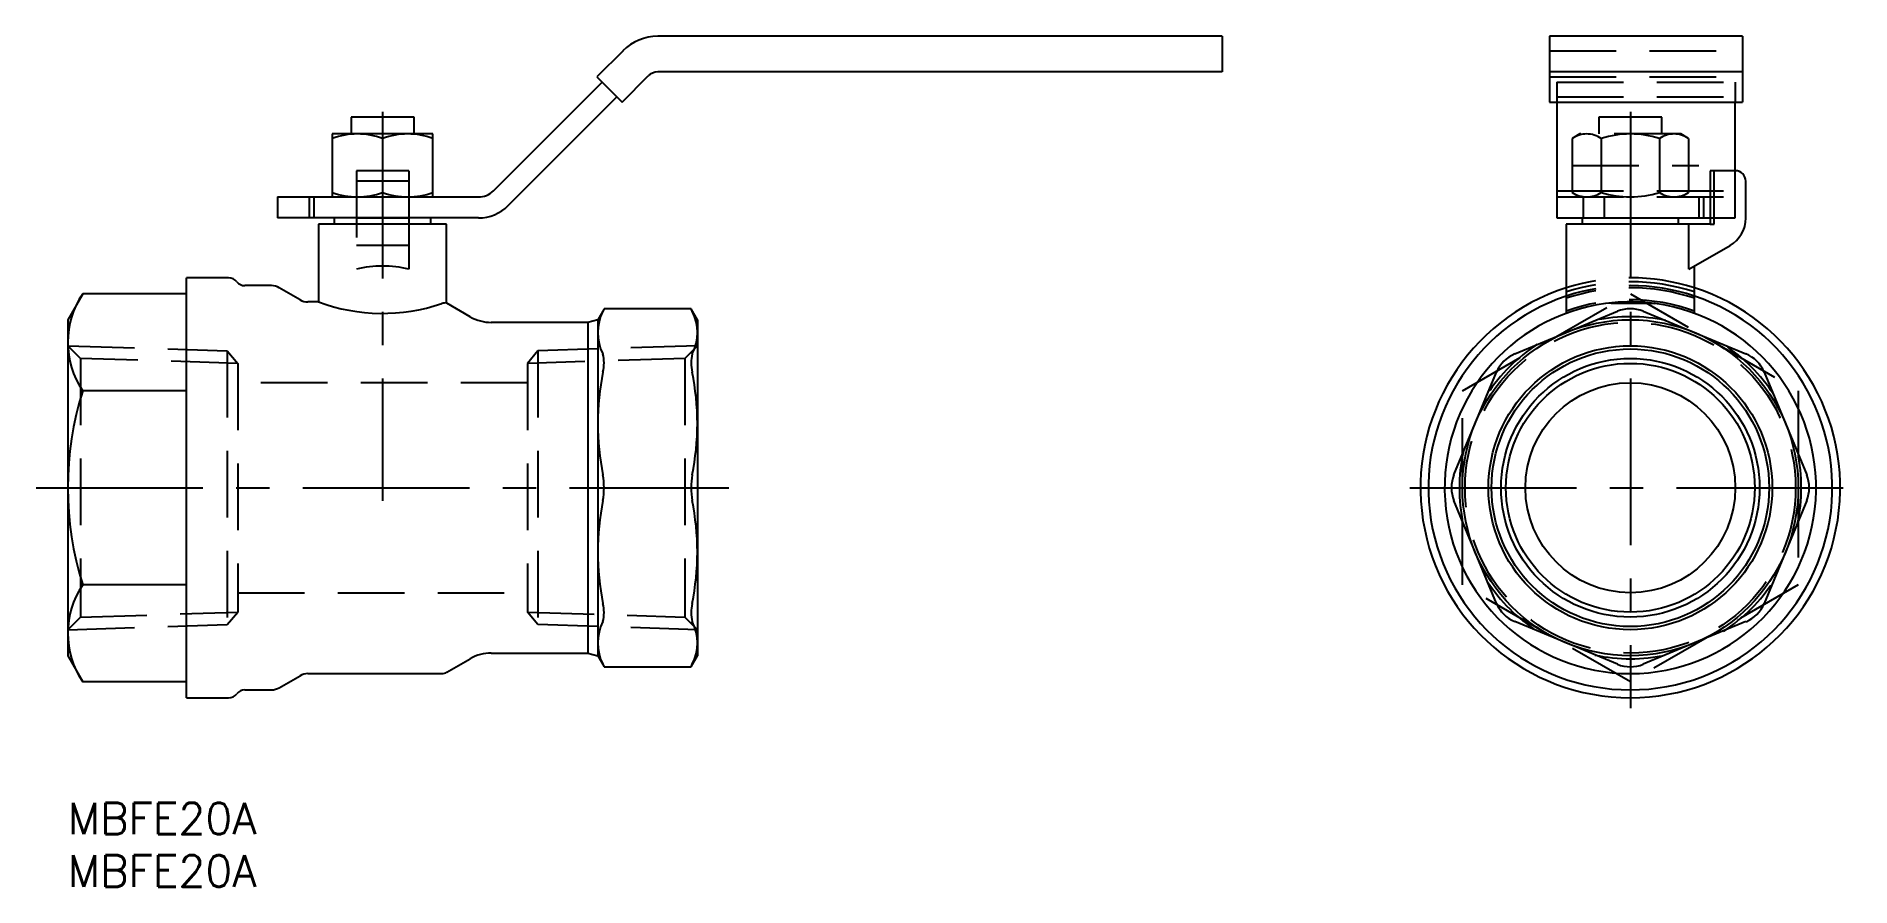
# Model space of a CAD drawing. Extents: x -3 to 170, y -8 to 73.
import ezdxf

# ---------------------------------------------------------------- set-up
doc = ezdxf.new("R2010")
doc.units = 0
doc.header["$LTSCALE"] = 0.5
doc.linetypes.add('CENTER', pattern=[50.8, 31.75, -6.35, 6.35, -6.35])
doc.linetypes.add('DASHED', pattern=[19.05, 12.7, -6.35])
for name, color, linetype in [('MSM_CENTER', 1, 'CENTER'), ('MSM_CONTINUOUS', 7, 'CONTINUOUS'), ('MSM_DASHED', 4, 'DASHED'), ('MSM_NARROW', 5, 'CONTINUOUS'), ('MSM_PART_NUMBER', 7, 'CONTINUOUS')]:
    doc.layers.add(name, color=color, linetype=linetype)
doc.styles.get("Standard").update_dxf_attribs({"font": 'txt.shx', "height": 3, "bigfont": 'bigfont.shx'})

msp = doc.modelspace()

# ---------------------------------------------------------------- linework, layer by layer
at = {"layer": 'MSM_CENTER'}
for p, q in [((30, 65.81), (30, 28.75)), ((148.9, 65.81), (148.9, 9)), ((-3, 30), (63, 30)), ((127.9, 30), (169.9, 30))]:
    msp.add_line(p, q, dxfattribs=at)
at = {"layer": 'MSM_CONTINUOUS'}
for p, q in [((110, 73), (56.23, 73)), ((110, 73), (110, 69.6)), ((159.6, 73), (141.2, 73)), ((141.2, 73), (141.2, 66.73)), ((159.6, 73), (159.6, 66.73)), ((52.91, 71.62), (50.42, 69.14)), ((52.82, 66.73), (55.31, 69.22)), ((110, 69.6), (56.23, 69.6)), ((159.6, 69.6), (141.2, 69.6)), ((40.56, 58.29), (50.91, 68.64)), ((50.42, 69.14), (52.82, 66.73)), ((41.97, 56.87), (52.33, 67.23)), ((141.2, 66.73), (159.6, 66.73)), ((141.9, 66.73), (141.9, 55.7)), ((158.9, 55.7), (158.9, 66.73)), ((27, 65.3), (27, 63.7)), ((33, 65.3), (27, 65.3)), ((33, 63.7), (33, 65.3)), ((25.2, 63.7), (25.2, 57.7)), ((34.8, 63.7), (25.2, 63.7)), ((30, 63.27), (30, 58.13)), ((34.8, 57.7), (34.8, 63.7)), ((159.9, 55.68), (159.9, 59.2)), ((20, 57.7), (39.14, 57.7)), ((20, 57.7), (20, 55.7)), ((39.14, 55.7), (20, 55.7)), ((25.4, 55.7), (25.4, 55.1)), ((34.6, 55.1), (34.6, 55.7)), ((141.9, 55.7), (158.9, 55.7)), ((144.3, 55.7), (144.3, 55.1)), ((153.5, 55.1), (153.5, 55.7)), ((156.5, 55.7), (156.5, 55.1)), ((23.9, 55.1), (23.9, 47.69)), ((36.1, 55.1), (23.9, 55.1)), ((36.1, 47.59), (36.1, 55.1)), ((156.5, 55.1), (142.8, 55.1)), ((142.8, 55.1), (142.8, 46.62)), ((154.46, 50.81), (154.46, 55.1)), ((154.46, 50.81), (158.4, 53.08)), ((155, 46.62), (155, 51.12)), ((1.43, 48.48), (0, 46)), ((11.3, 48.48), (1.43, 48.48)), ((11.3, 10), (11.3, 50)), ((15.32, 50), (11.3, 50)), ((19.4, 49.25), (16.88, 49.25)), ((22.14, 47.9), (20.15, 49.05)), ((23.92, 47.7), (22.89, 47.7)), ((38.35, 46.29), (36.13, 47.57)), ((51.11, 47.05), (50.5, 46)), ((51.11, 47.05), (50.99, 46.81)), ((59.4, 47.05), (51.1, 47.05)), ((59.51, 46.81), (59.39, 47.05)), ((60, 46), (59.39, 47.05)), ((137.88, 42.75), (147.68, 46.81)), ((147.08, 47.59), (146.56, 47.54)), ((150.12, 46.81), (159.92, 42.75)), ((150.47, 47.6), (150.86, 47.58)), ((150.86, 47.58), (151.24, 47.54)), ((0, 46), (0, 14)), ((49.55, 45.75), (40.35, 45.75)), ((50.5, 46), (49.55, 45.75)), ((49.55, 45.75), (49.55, 14.25)), ((50.5, 46), (50.5, 14)), ((60, 46), (60, 14)), ((132.09, 31.22), (136.15, 41.02)), ((161.65, 41.02), (165.71, 31.22)), ((11.3, 39.24), (1.43, 39.24)), ((136.15, 18.98), (132.09, 28.78)), ((165.71, 28.78), (161.65, 18.98)), ((11.3, 20.76), (1.43, 20.76)), ((147.68, 13.19), (137.88, 17.25)), ((159.92, 17.25), (150.12, 13.19)), ((0, 14), (1.43, 11.52)), ((40.35, 14.25), (49.55, 14.25)), ((49.55, 14.25), (50.5, 14)), ((50.5, 14), (51.11, 12.95)), ((59.39, 12.95), (60, 14)), ((22.89, 12.3), (35.63, 12.3)), ((36.13, 12.43), (38.35, 13.71)), ((50.99, 13.19), (51.11, 12.95)), ((51.1, 12.95), (59.4, 12.95)), ((59.39, 12.95), (59.51, 13.19)), ((11.3, 11.52), (1.43, 11.52)), ((16.88, 10.75), (19.4, 10.75)), ((20.15, 10.95), (22.14, 12.1)), ((11.3, 10), (15.32, 10))]:
    msp.add_line(p, q, dxfattribs=at)
for radius in [16, 13.52, 12.32, 11.85, 10]:
    msp.add_circle((148.9, 30), radius, dxfattribs=at)
for centre, radius, start, end in [((56.23, 68.3), 4.7, 90, 135), ((56.23, 68.3), 1.3, 90, 135), ((27.6, 56.77), 6.93, 69.7438, 110.2562), ((32.4, 56.77), 6.93, 69.7438, 110.2562), ((158.9, 59.2), 1, 0, 90), ((27.6, 64.63), 6.93, 249.7438, 290.2562), ((32.4, 64.63), 6.93, 249.7438, 290.2562), ((39.14, 59.7), 2, 270, 315), ((39.14, 59.7), 4, 270, 315), ((156.9, 55.68), 3, 300, 0), ((8.18, 43.86), 8.18, 145.6158, 214.3842), ((15.32, 49), 1, 38.6822, 90), ((16.88, 50.25), 1, 218.6822, 270), ((19.4, 47.75), 1.5, 60, 90), ((148.9, 30), 20, 107.7582, 72.2418), ((22.89, 49.2), 1.5, 240, 270), ((29.99, 64.24), 17.63, 249.7988, 288.6798), ((35.95, 46.54), 1.06, 81.9908, 107.6654), ((35.63, 46.7), 1, 60, 62.983), ((54.91, 44.78), 4.41, 152.6341, 207.3659), ((55.59, 44.78), 4.41, 332.6341, 27.3659), ((148.9, 30), 19.25, 108.4745, 71.5255), ((148.9, 30), 17.7, 97.607, 82.393), ((148.34, 251.91), 204.33, 269.6476, 270.5984), ((148.9, 43.73), 3.32, 68.3217, 111.6783), ((40.35, 49.75), 4, 240, 270), ((47.69, 41.89), 3.41, 345.3035, 14.6965), ((62.81, 41.89), 3.41, 165.3035, 194.6965), ((139.19, 39.71), 3.31, 113.2844, 156.7156), ((158.62, 39.72), 3.3, 23.2088, 66.7912), ((76.23, 36), 25.73, 168.752, 179.7311), ((34.27, 36), 25.73, 0.2689, 11.248), ((30.57, 30), 30.57, 162.412, 197.588), ((76.23, 36.24), 25.73, 180.2689, 191.248), ((34.27, 36.24), 25.73, 348.752, 359.7311), ((44.27, 30), 6.83, 349.6748, 10.3252), ((66.23, 30), 6.83, 169.6748, 190.3252), ((135.17, 30), 3.32, 158.3217, 201.6783), ((162.63, 30), 3.32, 338.3217, 21.6783), ((76.23, 23.76), 25.73, 168.752, 179.7311), ((34.27, 23.76), 25.73, 0.2689, 11.248), ((76.23, 24), 25.73, 180.2689, 191.248), ((34.27, 24), 25.73, 348.752, 359.7311), ((8.18, 16.14), 8.18, 145.6158, 214.3842), ((47.69, 18.11), 3.41, 345.3035, 14.6965), ((62.81, 18.11), 3.41, 165.3035, 194.6965), ((139.18, 20.28), 3.3, 203.2043, 246.7957), ((158.7, 20.2), 3.2, 292.5, 337.5), ((54.91, 15.22), 4.41, 152.6341, 207.3659), ((55.59, 15.22), 4.41, 332.6341, 27.3659), ((40.35, 10.25), 4, 90, 120), ((22.89, 10.8), 1.5, 90, 120), ((35.63, 13.3), 1, 270, 300), ((148.9, 16.27), 3.32, 248.3217, 291.6783), ((15.32, 11), 1, 270, 321.3178), ((16.88, 9.75), 1, 90, 141.3178), ((19.4, 12.25), 1.5, 270, 300)]:
    msp.add_arc(centre, radius, start, end, dxfattribs=at)
at = {"layer": 'MSM_DASHED'}
for p, q in [((141.2, 71.62), (159.6, 71.62)), ((141.2, 69.14), (159.6, 69.14)), ((141.9, 68.64), (158.9, 68.64)), ((141.9, 68.64), (141.9, 66.73)), ((158.9, 68.64), (158.9, 66.73)), ((141.9, 67.23), (158.9, 67.23)), ((151.9, 65.3), (145.9, 65.3)), ((145.9, 65.3), (145.9, 63.7)), ((151.9, 63.7), (151.9, 65.3)), ((144.1, 63.7), (143.36, 63.27)), ((143.36, 63.27), (143.36, 58.13)), ((153.7, 63.7), (144.1, 63.7)), ((146.13, 63.27), (146.13, 58.13)), ((151.67, 63.27), (151.67, 58.13)), ((154.44, 63.27), (153.7, 63.7)), ((154.44, 63.27), (154.44, 58.13)), ((143.36, 60.7), (155.44, 60.7)), ((27.5, 60.2), (27.5, 50.81)), ((32.5, 60.2), (27.5, 60.2)), ((32.5, 59.2), (27.5, 59.2)), ((32.5, 60.2), (32.5, 57.7)), ((158.9, 60.2), (156.5, 60.2)), ((156.5, 60.2), (156.5, 55.7)), ((156.9, 55.1), (156.9, 60.2)), ((23, 57.7), (23, 55.7)), ((23.46, 57.7), (23.46, 55.7)), ((32.5, 57.7), (32.5, 55.7)), ((141.9, 58.29), (158.9, 58.29)), ((141.9, 57.7), (158.9, 57.7)), ((143.36, 58.13), (144.1, 57.7)), ((144.4, 57.7), (144.4, 55.7)), ((146.4, 57.7), (146.4, 55.7)), ((153.7, 57.7), (154.44, 58.13)), ((155.44, 57.7), (155.44, 55.7)), ((155.9, 55.7), (155.9, 57.7)), ((32.5, 55.68), (27.5, 55.68)), ((32.5, 55.7), (32.5, 50.81)), ((156.5, 55.1), (156.9, 55.1)), ((32.5, 53.08), (27.5, 53.08)), ((132.9, 39.24), (148.9, 48.48)), ((148.9, 48.48), (164.9, 39.24)), ((146.58, 47.55), (146.54, 47.54)), ((151.28, 47.54), (151.2, 47.55)), ((1.2, 42.32), (0, 43.52)), ((0, 43.52), (15.2, 43.04)), ((60, 43.52), (44.8, 43.04)), ((60, 43.52), (58.8, 42.32)), ((16.2, 41.85), (1.2, 42.32)), ((1.2, 42.32), (1.2, 17.68)), ((15.2, 43.04), (15.2, 16.96)), ((15.2, 43.04), (16.2, 41.85)), ((16.2, 41.85), (16.2, 18.15)), ((44.8, 43.04), (43.8, 41.85)), ((58.8, 42.32), (43.8, 41.85)), ((43.8, 41.85), (43.8, 18.15)), ((44.8, 43.04), (44.8, 16.96)), ((58.8, 42.32), (58.8, 17.68)), ((43.8, 40), (16.2, 40)), ((132.9, 20.76), (132.9, 39.24)), ((164.9, 39.24), (164.9, 20.76)), ((148.9, 11.52), (132.9, 20.76)), ((164.9, 20.76), (148.9, 11.52)), ((16.2, 20), (43.8, 20)), ((0, 16.48), (1.2, 17.68)), ((1.2, 17.68), (16.2, 18.15)), ((15.2, 16.96), (16.2, 18.15)), ((43.8, 18.15), (58.8, 17.68)), ((44.8, 16.96), (43.8, 18.15)), ((58.8, 17.68), (60, 16.48)), ((0, 16.48), (15.2, 16.96)), ((60, 16.48), (44.8, 16.96))]:
    msp.add_line(p, q, dxfattribs=at)
msp.add_circle((148.9, 30), 15.75, dxfattribs=at)
for centre, radius, start, end in [((144.74, 61.25), 2.45, 55.6158, 124.3842), ((148.9, 54.53), 9.17, 72.412, 107.588), ((153.06, 61.25), 2.45, 55.6158, 124.3842), ((144.74, 60.15), 2.45, 235.6158, 304.3842), ((148.9, 66.87), 9.17, 252.412, 287.588), ((153.06, 60.15), 2.45, 235.6158, 304.3842), ((30, 40.81), 10.31, 75.9735, 104.0265), ((148.9, 30), 20, 72.2418, 107.7582), ((148.9, 30), 19.62, 71.8909, 108.1091), ((148.9, 30), 19.25, 71.5255, 108.4745), ((148.9, 30), 19.05, 71.3234, 108.6766), ((148.9, 30), 17.9, 70.0766, 109.9234), ((148.9, 30), 17.7, 82.5352, 97.5455), ((148.9, 30), 16.29, 77.9786, 101.7921), ((148.9, 30), 16.29, 123.0455, 146.8479), ((148.9, 30), 16.29, 32.951, 56.9479), ((148.9, 30), 16.29, 168.145, 191.9492), ((148.9, 30), 16.29, 347.9508, 12.0283), ((148.9, 30), 16.29, 213.2205, 237.0184), ((148.9, 30), 16.29, 302.9748, 327.0312), ((148.9, 30), 16.29, 258.0594, 282.0486)]:
    msp.add_arc(centre, radius, start, end, dxfattribs=at)
at = {"layer": 'MSM_NARROW'}
msp.add_circle((148.9, 30), 13.22, dxfattribs=at)

# ---------------------------------------------------------------- texts
at = {"layer": 'MSM_PART_NUMBER'}
for p in [(0, -3), (0, -8)]:
    msp.add_text('MBFE20A', height=3, dxfattribs=at).set_placement(p)

doc.saveas('drawing.dxf')
